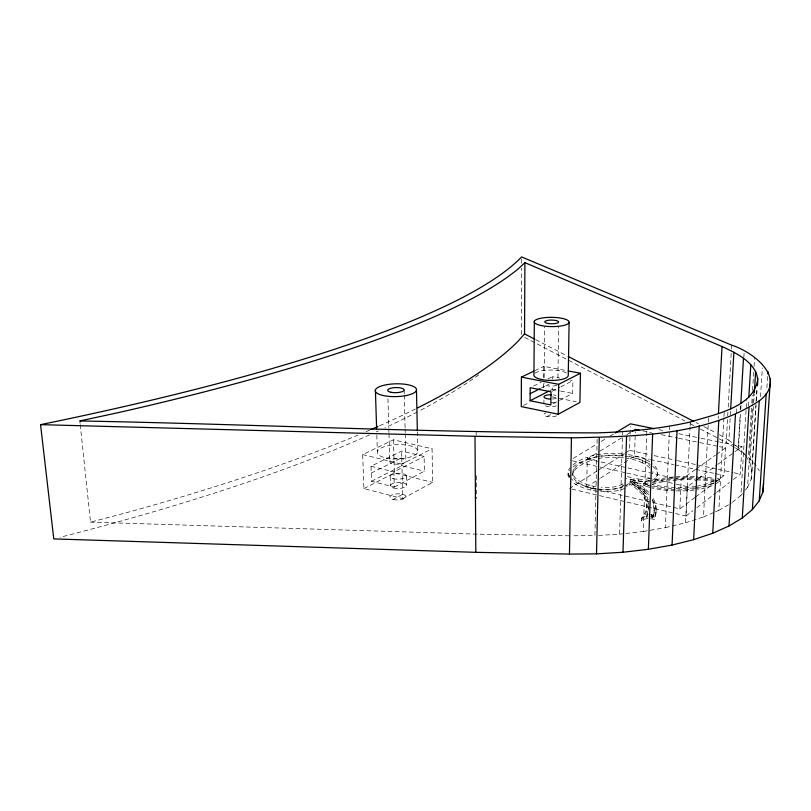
<?xml version="1.0" encoding="UTF-8"?>
<svg xmlns="http://www.w3.org/2000/svg" width="811" height="811" viewBox="0 0 811 811"><rect width="100%" height="100%" fill="white"/><g stroke="black" fill="none" stroke-linecap="round" stroke-linejoin="round"><path stroke-width="0.61" stroke-dasharray="4.05 3.04" d="M521.301 334.406L521.585 268.177M521.605 263.18L521.635 256.935M543.583 387.688L543.634 382.67M543.674 377.652L543.786 366.369L567.021 370.718M543.928 403.189L543.958 399.924M544.161 377.551L544.668 326.884M550 390.557L552.21 389.422L552.281 384.82M552.362 379.021L552.392 376.689L559.631 378.068M557.938 377.754L558.607 327.076M568.126 475.469L568.166 473.229M569.687 477.476L569.727 475.023M572.789 475.469L572.83 473.229M595.832 489.074A21.289 7.948 1.7 0 1 593.267 488.536A41.31 15.227 1.8 0 1 573.397 472.164L575.293 467.41A71.753 26.428 2.3 0 1 588.837 459.067L594.291 457.252A33.981 12.327 1.8 0 1 597.302 456.552M559.57 400.34L572.657 393.436L572.901 380.602L570.488 380.136M694.905 497.488L679.861 508.862L586.677 487.076L587.276 458.925L599.035 451.697M573.002 467.035A76.427 28.273 2.3 0 1 587.306 459.381L587.346 457.201A38.614 14.01 1.8 0 1 626.224 454.342M574.441 470.552L575.252 469.62A71.713 26.53 2.3 0 1 588.796 461.246L590.53 460.587L590.58 458.408M597.291 491.213A26.013 9.702 1.7 0 1 590.884 490.057L590.935 487.766A46.034 16.889 1.8 0 1 571.258 478.764M593.267 488.536L593.317 486.255A41.341 15.166 1.8 0 1 573.438 469.944L574.482 468.332M597.16 439.136L594.899 535.625L571.725 535.787M598.609 535.412L619.584 534.175L622.635 431.665M599.441 489.58A21.289 7.948 1.7 0 0 621.196 487.036L622.757 486.144L623.274 483.549M648.05 518.685A8.465 3.366 2.6 0 0 641.45 520.713L641.542 518.32L645.505 512.035A111.948 43.51 0.5 0 0 629.924 481.693A27.858 10.34 1.6 0 1 626.974 484.877L626.903 487.147A27.838 10.381 1.6 0 0 629.853 483.964L630.198 479.26L630.755 479.392A54.996 19.667 2.4 0 0 637.111 480.659A13.949 5.119 2.3 0 0 649.925 480.517M625.342 453.014L629.559 450.338L630.319 426.353M648.536 494.568A123.688 48.579 0.4 0 0 635.449 484.309L630.684 481.653L630.755 479.392L635.52 482.048A123.759 48.407 0.4 0 1 648.628 492.267M648.597 510.251A113.793 44.402 0.5 0 0 635.439 486.397L631.749 483.883L631.951 481.227L633.999 482.373A121.843 47.646 0.4 0 1 648.222 493.98M600.505 478.125L634.526 456.117L635.327 431.787M649.753 480.315A9.235 3.406 2.3 0 1 639.909 481.501L638.145 481.227A50.373 18.085 2.4 0 1 633.908 480.396L633.979 478.145L626.193 476.371M648.192 483.082A13.939 5.14 2.3 0 1 637.04 482.92L637.111 480.659M638.551 481.298L638.227 478.977A50.404 18.024 2.4 0 1 633.979 478.145M649.905 468.079A50.424 18.501 1.6 0 0 644.765 464.125L642.596 462.929L642.677 460.739L639.342 459.279A33.981 12.327 1.8 0 0 626.852 456.117M649.631 487.421L643.447 485.617L643.528 483.346L646.945 482.089A72.351 27.675 3.3 0 1 674.985 476.888M625.818 533.466L643.245 531.499L646.904 429.404M650.087 464.287A55.077 20.214 1.6 0 0 646.185 462.037L646.255 459.857A38.614 14.01 1.8 0 0 628.353 454.647M647.725 511.265L646.266 517.854M646.914 507.98L646.996 505.638M647.644 513.637L646.397 517.53L646.823 514.853L648.04 514.448M651.101 486.519L647.918 485.586L647.999 483.315L649.003 482.94M646.742 517.236L647.36 514.62M650.503 514.438L651.284 514.6L651.192 516.982L652.754 518.168L653.534 515.928A121.772 47.819 0.4 0 0 652.206 502.658M651.851 517.215L651.943 514.833L651.284 514.6M652.348 517.509L651.943 514.833M652.662 517.834L652.439 515.127M652.754 518.168L653.625 513.556A121.843 47.646 0.4 0 0 652.297 500.326M654.082 512.582L654.173 510.22M652.652 481.916A13.939 5.14 2.3 0 0 655.308 480.153L655.4 477.902A55.107 20.143 1.6 0 0 652.743 463.993M650.655 518.766A8.465 3.366 2.6 0 1 654.295 519.476L654.386 517.083A123.759 48.407 0.4 0 0 652.358 497.011M656.008 512.684L656.099 510.312M657.427 475.499L657.508 473.259M643.245 531.499L665.395 527.657L669.602 426.16M679.861 508.862L681.169 479.777L695.28 469.63M665.395 527.657L685.599 522.771L690.06 427.062M690.12 425.805L690.293 422.024M571.958 489.104L686.025 516.029L687.393 486.641L697.501 479.22M685.599 522.771L703.502 516.952L708.287 423.423M708.348 422.156L708.611 417.097M718.171 418.446L718.313 415.921M717.218 478.642L719.621 479.037L719.499 481.288L714.694 480.497M715.535 511.761L718.82 510.352L723.909 417.756M723.98 416.509L724.253 411.501M714.967 482.322L723.99 475.499L725.531 447.895L719.357 446.628M734.34 447.277L726.23 442.502L727.639 417.219M727.71 415.952L727.923 412.16M728.207 407.102L731.39 350.2M731.461 348.943L731.664 345.141M731.704 442.451L728.907 440.312L730.255 416.408M730.326 415.151L730.61 410.113M736.581 412.89L737.017 405.378M744.528 454.15L738.233 447.439L740.159 414.786M740.453 409.758L740.676 405.987M746.434 455.823L738.395 449.659L740.484 414.269M740.788 409.22L741.011 405.429M743.839 357.398L744.214 351.082M733.408 479.463L740.321 474.131L741.974 446.587L719.651 442.036M732.303 502.344L740.94 495.409L746.161 408.876M746.242 407.619L746.769 398.85M748.3 406.047L748.604 401.029M751.483 408.055L748.441 457.363L756.136 465.534L759.329 470.887M751.797 402.996L752.263 395.413M752.578 390.355L753.743 371.387M754.058 366.329L754.605 357.479M745.36 490.057L747.56 487.381L752.689 404.588M752.77 403.341L753.47 392.048M747.56 487.381L751.219 479.189L751.979 470.978L749.962 462.868L753.622 403.919M753.703 402.661L754.25 393.882M751.219 479.189L756.014 402.672M756.095 401.415L756.805 390.132M751.979 470.978L756.075 405.753M756.389 400.735L757.018 390.699M760.515 396.772L762.35 368.022M766.882 387.658L767.611 376.385M631.951 481.227L635.51 484.116A113.854 44.25 0.5 0 1 648.912 505.719M631.749 483.883L633.918 484.633A121.772 47.819 0.4 0 1 648.141 496.291M641.45 520.713L645.414 514.407A111.888 43.662 0.5 0 0 629.853 483.964M740.94 495.409L742.41 493.625M686.025 516.029L692.929 510.697M696.882 507.645L715.637 493.169M716.63 492.409L729.464 482.504M695.909 496.727L713.964 483.082M698.514 478.48L716.701 465.129M717.715 464.389L733.884 452.518M734.898 451.778L741.974 446.587M716.336 483.609L719.631 481.187M716.468 481.349L719.621 479.037M696.294 468.91L715.454 455.143M716.458 454.424L725.531 447.895M622.757 486.144L623.203 485.819A23.124 8.617 1.6 0 0 623.659 485.454M586.677 487.076L599.441 478.814M569.504 488.516L596.896 471.1M597.95 470.431L624.288 453.684M600.11 451.038L621.5 437.899M626.852 434.605L630.056 432.638M573.215 458.347L596.947 444.022M601.265 441.417L605.584 438.812M609.902 436.206L614.211 433.601M718.82 510.352L731.34 503.114M622.818 483.873L621.267 484.755A21.309 7.917 1.6 0 1 601.367 487.462M402.763 498.633L432.668 482.403L432.06 448.767L393.467 439.785L362.679 454.606L363.886 488.587L402.763 498.633L401.881 464.125L432.06 448.767M393.132 499.475A8.039 3.072 -1.9 0 0 405.895 497.001A8.039 3.072 -1.9 0 0 394.724 494.152A8.039 3.072 -1.9 0 0 393.132 499.475L402.722 494.274M547.101 416.509L553.102 413.275M394.288 487.056L424.386 471.181L424.123 456.421L401.587 451.078L371.002 466.254L371.479 481.268L394.288 487.056L393.893 471.911L424.123 456.421M553.021 403.797L558.475 400.918M363.886 488.587L394.389 472.925L432.668 482.403M523.5 405.459L529.056 402.611M552.119 391.257L559.772 387.334M560.867 386.776L572.901 380.602M371.479 481.268L401.942 465.717L424.386 471.181M541.231 388.094L548.986 384.191M371.225 473.127L401.759 457.779L401.587 451.078M533.516 386.056L541.292 382.194M547.952 378.889L552.392 376.689M534.834 370.678L543.786 366.369M703.502 516.952L714.44 512.238M643.447 485.617L646.864 484.349A72.311 27.777 3.4 0 1 649.013 483.67M647.918 485.586L648.922 485.211M590.53 460.587L594.24 459.431A33.961 12.368 1.8 0 1 597.251 458.722M80.218 424.7L90.538 522.152L129.446 511.883A1060.798 216.719 -7.1 0 0 357.894 435.122M647.269 517.002L647.948 516.83M619.584 534.175L624.571 533.608M569.292 535.807L476.868 534.135L90.538 522.152M638.632 479.048L639.98 479.24A9.235 3.396 2.3 0 0 649.834 478.064M552.21 389.422L559.428 390.841M560.634 391.074L572.657 393.436M551.997 396.903L576.276 401.739M658.907 429.648L665.111 430.915M678.746 433.692L699.822 437.991M701.059 438.244L718.414 441.782M642.819 430.874L651.456 432.658M661.33 434.686L677.388 437.991M678.614 438.244L698.372 442.309M699.609 442.563L718.12 446.374M629.559 450.338L649.256 454.565M654.173 455.62L676.323 460.384M677.56 460.648L716.934 469.103M718.171 469.366L732.941 472.539M734.168 472.803L740.321 474.131M634.526 456.117L649.236 459.3M650.463 459.563L673.748 464.612M674.975 464.875L714.187 473.381M715.414 473.644L723.99 475.499M633.908 480.396L626.122 478.612M587.276 458.925L626.812 467.704M628.038 467.977L674.995 478.409M676.222 478.683L681.169 479.777M572.444 460.851L625.595 472.772M626.832 473.056L675.036 483.863M676.273 484.137L687.393 486.641M362.679 454.606L401.881 464.125M371.002 466.254L393.893 471.911M643.528 483.346L648.678 484.846M642.596 462.929L639.261 461.459A33.961 12.368 1.8 0 0 626.781 458.286M535.747 339.687L567.142 355.917M696.061 422.572L698.301 423.727M703.907 426.627L716.245 433.003M524.656 337.406L684.798 420.899M690.394 423.818L693.76 425.572M700.471 429.07L726.23 442.502M642.677 460.739L644.846 461.935A50.454 18.44 1.6 0 1 649.986 465.879M719.458 434.808L728.907 440.312M735.354 447.865L738.395 449.659M735.435 445.3L738.233 447.439M745.897 455.975L749.962 462.868M79.823 420.95L80.086 423.454M376.831 435.162L377.348 451.494M387.962 398.789L388.793 427.509M388.824 428.755L388.935 432.506M388.976 433.753L389.767 461.226M390.182 476.686L390.446 485.982M393.467 439.785L394.389 472.925M404.142 390.182L404.233 393.923M404.273 395.18L405.074 427.64M405.105 428.897L405.196 432.638M405.226 433.885L405.905 461.358A8.11 2.899 -1.7 0 1 393.142 463.801A8.11 2.899 -1.7 0 1 394.44 458.762A8.11 2.899 -1.7 0 1 405.905 461.358M406.27 475.692L406.493 484.968M401.759 457.779L401.942 465.717M417.371 431.746L417.807 451.839A20.336 7.147 -1.7 0 1 385.945 457.941A20.336 7.147 -1.7 0 1 388.905 445.523A20.336 7.147 -1.7 0 1 417.807 451.839M476.158 431.493L476.179 435.294M476.462 475.844L476.615 498.653M478.743 374.854A1041.415 217.095 -7.2 0 1 419.429 410.853M417.361 411.937A1041.415 217.095 -7.2 0 1 384.901 427.904M378.433 430.894A1041.415 217.095 -7.2 0 1 376.243 431.888M369.563 434.899A1041.415 217.095 -7.2 0 1 60.136 537.287M415.394 409.008A1060.798 216.719 -7.1 0 1 379.072 426.008M369.846 430.043A1060.798 216.719 -7.1 0 1 365.122 432.07M556.488 415.83A6.823 2.24 0.7 0 1 546.381 416.347A6.823 2.24 0.7 0 1 545.884 412.971M534.986 373.222A17.224 5.19 0.6 0 1 550.405 370.039A17.224 5.19 0.6 0 1 566.646 373.161M556.478 398.211A6.853 2.169 0.7 0 1 552.058 399.063M553.122 394.906A6.853 2.169 0.7 0 1 556.032 395.565M556.893 385.134A6.873 2.119 0.6 0 1 548.246 385.904A6.873 2.119 0.6 0 1 544.374 383.339M556.376 405.845A6.843 2.2 0.7 0 1 550.172 406.727A6.843 2.2 0.7 0 1 544.536 405.409M551.287 402.347A6.843 2.2 0.7 0 1 556.904 403.655M652.379 482.727A72.311 27.777 3.4 0 1 671.427 479.443M673.728 479.23A72.311 27.777 3.4 0 1 695.27 478.754M696.497 478.804A72.311 27.777 3.4 0 1 713.498 480.325M712.078 485.728A48.741 17.72 2.8 0 1 697.521 489.601M694.074 490.077A48.741 17.72 2.8 0 1 675.968 490.888M674.864 490.858A48.741 17.72 2.8 0 1 651.872 487.958M637.04 482.92A54.966 19.738 2.4 0 1 630.684 481.653M652.662 466.193A55.077 20.214 1.6 0 1 655.308 480.153M587.306 459.381A38.593 14.051 1.8 0 1 622.909 456.137M625.078 456.37A38.593 14.051 1.8 0 1 646.185 462.037M590.884 490.057A46.004 16.95 1.8 0 1 571.867 481.622M568.612 477.334A46.004 16.95 1.8 0 1 569.991 470.025M625.068 488.202A26.013 9.702 1.7 0 1 600.718 491.547M652.267 499.333A123.688 48.579 0.4 0 1 654.295 519.476M598.305 458.519A33.961 12.368 1.8 0 1 624.429 457.962M652.044 484.248A69.229 26.591 3.4 0 1 695.351 479.828M696.527 479.879A69.229 26.591 3.4 0 1 713.974 481.501M713.771 482.94A45.842 16.666 2.8 0 1 697.115 488.384M696.071 488.557A45.842 16.666 2.8 0 1 676.526 489.783M675.32 489.753A45.842 16.666 2.8 0 1 652.145 486.772M641.542 518.32A8.465 3.356 2.6 0 1 646.874 516.384M650.746 516.384A8.465 3.356 2.6 0 1 654.386 517.083M648.83 506.804A113.854 44.25 0.5 0 1 648.476 508.973M676.151 476.797A72.351 27.675 3.3 0 1 697.825 476.615M700.268 476.756A72.351 27.675 3.3 0 1 713.619 478.074M712.19 483.457A48.772 17.649 2.7 0 1 695.351 487.644M694.186 487.796A48.772 17.649 2.7 0 1 673.86 488.526M671.66 488.415A48.772 17.649 2.7 0 1 649.712 485.15M713.893 480.68A45.872 16.605 2.7 0 1 697.227 486.103M696.183 486.276A45.872 16.605 2.7 0 1 676.627 487.492M675.421 487.462A45.872 16.605 2.7 0 1 652.237 484.502M654.295 481.389A69.27 26.499 3.3 0 1 695.463 477.578M696.629 477.628A69.27 26.499 3.3 0 1 714.096 479.25M626.974 484.877A26.033 9.671 1.6 0 1 625.139 485.921M622.919 486.864A26.033 9.671 1.6 0 1 597.352 488.921M596.237 488.769A26.033 9.671 1.6 0 1 590.935 487.766M569.677 476.949A46.034 16.889 1.8 0 1 570.021 467.805M573.032 464.825A76.477 28.172 2.3 0 1 587.346 457.201M646.255 459.857A55.107 20.143 1.6 0 1 650.858 462.554M655.4 477.902A13.949 5.119 2.3 0 1 652.733 479.666M652.875 471.566A50.454 18.44 1.6 0 1 652.845 473.006M598.356 456.34A33.981 12.327 1.8 0 1 624.5 455.782M595.882 486.793A21.309 7.917 1.6 0 1 593.317 486.255M393.102 478.642A8.08 2.97 -1.8 0 0 406.199 476.462A8.08 2.97 -1.8 0 0 395.373 473.492A8.08 2.97 -1.8 0 0 393.102 478.642M393.365 487.969A8.059 3.021 -1.9 0 0 406.433 485.759A8.059 3.021 -1.9 0 0 395.626 482.748A8.059 3.021 -1.9 0 0 393.365 487.969"/><path stroke-width="1.22" d="M533.719 371.215L521.402 377.125L521.28 406.605L558.262 414.228L579.916 402.469L580.463 373.242L568.237 370.951M417.584 407.913A1060.798 216.719 -7.1 0 0 518.168 341.137L524.535 333.899L524.899 262.652L722.023 346.54C737.655 353.728 760.951 364.798 757.332 385.691M530.141 393.68L530.191 387.709L551.024 391.825L550.841 404.942L530.08 400.735L530.141 393.68L540.126 388.651M534.337 321.328L533.942 374.52A17.224 5.19 0.6 0 0 549.503 380.389A17.224 5.19 0.6 0 0 568.247 375.817L569.099 322.504A17.457 4.623 0.6 0 0 544.201 317.719A17.457 4.623 0.6 0 0 541.799 325.687A17.457 4.623 0.6 0 0 569.099 322.504M558.262 414.228L558.667 384.333L580.463 373.242M569.464 554.065L571.431 437.849C634.243 436.338 704.759 436.348 759.258 400.877C788.251 378.919 753.794 352.238 731.664 345.141L521.635 256.935A1069.81 178.846 -5.8 0 1 40.55 424.65L53.779 538.909L475.834 552.332L569.464 554.065L596.501 553.862L622.99 552.25L648.354 549.29L672.066 545.053L693.658 539.65L712.747 533.243L729.018 525.974L742.268 518.026L752.355 509.582L759.248 500.803L762.958 491.851L763.587 482.9M596.501 553.862L599.288 437.697M622.99 552.25L626.558 436.379M648.354 549.29L652.652 433.926M672.066 545.053L677.033 430.408M693.658 539.65L699.214 425.917M718.445 413.397L722.023 346.54M712.747 533.243L718.789 420.585M730.681 408.856L733.884 352.238M729.018 525.974L735.455 414.533M740.828 403.483L743.484 358.259M748.827 397.268L750.814 364.636M742.268 518.026L748.989 407.913M754.331 392.625L755.649 371.306M752.355 509.582L759.258 400.877M759.248 500.803L766.233 393.578M767.774 373.871L767.946 371.367M762.958 491.851L770.45 378.696M757.809 378.159C755.031 407.892 712.96 414.634 690.293 422.024C659.769 428.877 628.535 431.878 597.312 432.871C424.761 432.689 252.322 424.153 79.823 420.95L119.906 412.272A1086.781 182.009 -5.8 0 0 518.422 268.705L524.899 262.652M632.195 431.32L635.408 429.354L639.109 430.114M615.296 432.952L630.4 423.829L653.95 428.634M530.08 400.735L548.895 391.115M40.55 424.65L474.993 436.298L571.431 437.849M521.402 377.125L558.667 384.333M524.535 333.899L534.631 339.11M568.258 356.495L693.821 421.406M375.392 389.949L376.628 428.887M416.469 390.284A20.65 6.397 -1.4 0 1 384.1 395.717A20.65 6.397 -1.4 0 1 387.141 384.607A20.65 6.397 -1.4 0 1 416.469 390.284L417.341 430.489M474.993 436.298L475.834 552.332M377.936 426.515A1060.798 216.719 -7.1 0 1 371.022 429.536M550.263 399.073A6.853 2.169 0.7 0 1 543.988 396.67A6.853 2.169 0.7 0 1 551.379 394.764M548.145 323.477A6.985 1.855 0.6 0 0 558.678 322.008A6.985 1.855 0.6 0 0 548.266 320.274A6.985 1.855 0.6 0 0 548.145 323.477M391.145 392.321A8.262 2.555 -1.4 0 0 404.142 390.182A8.262 2.555 -1.4 0 0 392.483 387.881A8.262 2.555 -1.4 0 0 391.145 392.321"/></g></svg>
